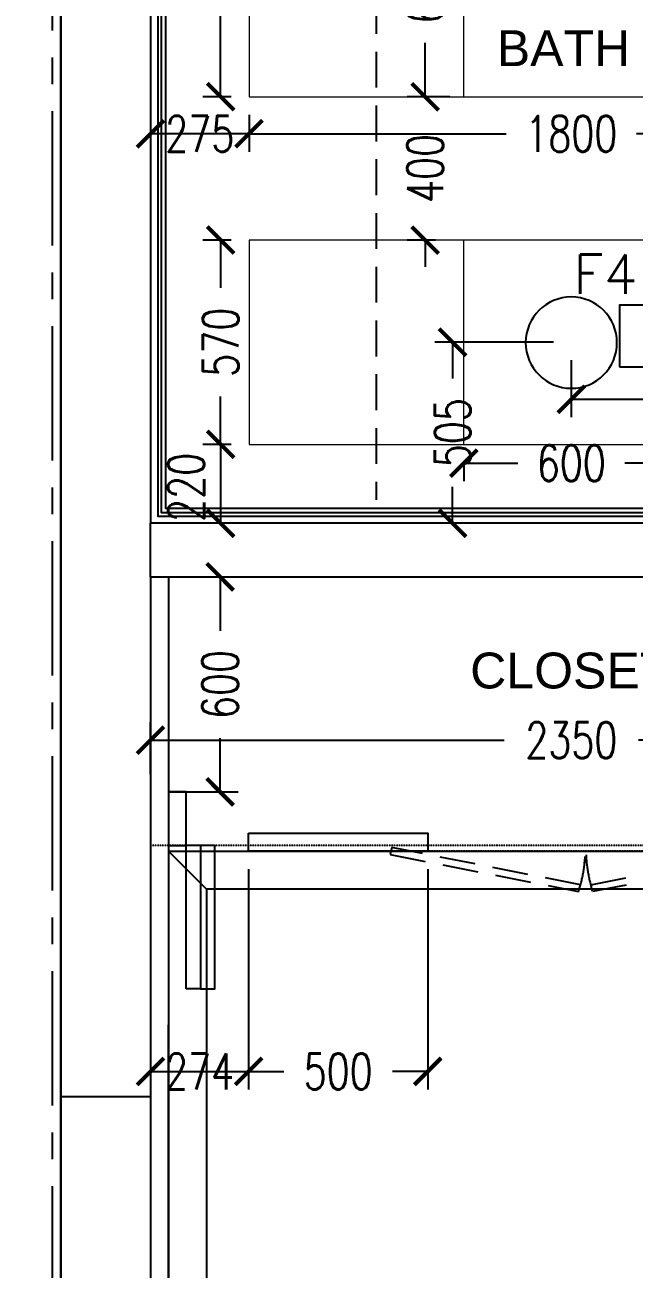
# Model space of a CAD drawing. Header units: millimetres. Extents: x 186805 to 449048, y 2167 to 51540.
# Drawn here: x 420427 to 422128, y 9301 to 12773 of the extents above; entities that cross this region are included whole.
import ezdxf
from ezdxf.enums import TextEntityAlignment as Align

# ---------------------------------------------------------------- set-up
doc = ezdxf.new("R2010")
doc.units = ezdxf.units.MM
for name, pattern in [('BC$0$HIDDEN', [0.375, 0.25, -0.125]), ('BC$0$XR-BAS2-BLOCK-B$1$CENTER', [2, 1.25, -0.25, 0.25, -0.25]), ('CENTER', [2, 1.25, -0.25, 0.25, -0.25]), ('HIDDEN2', [0.1875, 0.125, -0.0625])]:
    doc.linetypes.add(name, pattern=pattern)
doc.layers.get('0').update_dxf_attribs({"linetype": 'CONTINUOUS'})
doc.layers.get('Defpoints').update_dxf_attribs({"linetype": 'CONTINUOUS'})
doc.layers.add('0-60x60-C', color=3, linetype='CONTINUOUS', lineweight=13)
doc.layers.add('wall', color=4, linetype='CONTINUOUS', lineweight=25)
for name, color, linetype in [('0-cornice-C', 3, 'CONTINUOUS'), ('0TG-grid', 9, 'CENTER'), ('0TG-text', 4, 'CONTINUOUS'), ('5 cm Ins.plasticboard', 211, 'CONTINUOUS'), ('A-ABOVE DOOR', 1, 'HIDDEN2'), ('A-CONC-BLDG', 6, 'CONTINUOUS'), ('a-door', 4, 'CONTINUOUS'), ('A-JOINT', 4, 'CONTINUOUS'), ('a-wall', 140, 'CONTINUOUS'), ('ALAN', 6, 'CONTINUOUS'), ('BC-TILES', 2, 'CONTINUOUS'), ('dimension', 7, 'CONTINUOUS'), ('E-ARMATUR', 2, 'CONTINUOUS'), ('MEP', 16, 'CONTINUOUS'), ('SHADOW LINE', 151, 'CONTINUOUS'), ('TEXT', 3, 'CONTINUOUS')]:
    doc.layers.add(name, color=color, linetype=linetype)
doc.layers.add('D-ACC-150MM THICK', color=7, linetype='CONTINUOUS', true_color=0x309d2a)
doc.styles.add('BW.B$0$SAS', font='sanss___.ttf')
doc.styles.add('ROMANS_075', font='romans.shx', dxfattribs={"width": 0.75})
doc.dimstyles.new('ARCH_1-50B$0', dxfattribs={"dimscale": 1000, "dimtxt": 0.11, "dimasz": 0.075, "dimexe": 0.05, "dimexo": 0.05, "dimgap": 0.055, "dimtad": 0, "dimdec": 0, "dimrnd": 1, "dimzin": 12, "dimdsep": 46, "dimtxsty": 'ROMANS_075', "dimblk1": 'ARCHTICK', "dimblk2": 'ARCHTICK', "dimsah": 1, "dimcen": 0.07, "dimclrd": 9, "dimclre": 9, "dimadec": 0, "dimazin": 0, "dimtfac": 1, "dimtdec": 0, "dimtofl": 0, "dimtmove": 0, "dimatfit": 3, "dimldrblk": 'ARCHTICK', "dimfxl": 0.05, "dimtolj": 1, "dimtzin": 12, "dimarcsym": 0})

# ---------------------------------------------------------------- blocks, each defined once
blk = doc.blocks.new('A$C7C4A1575')
at = {"layer": 'A-ABOVE DOOR', "color": 8}
blk.add_line((25895.1, 41050), (28245.1, 41050), dxfattribs=at)
at = {"layer": 'A-CONC-BLDG', "color": 8}
blk.add_lwpolyline([(28495.1, 41750), (28245.1, 41750), (28245.1, 45150), (28495.1, 45150)], close=True, dxfattribs=at)
at = {"layer": 'a-door', "color": 8, "lineweight": -3}
for points in [[(28105.1, 41450), (28065.1, 41450), (28065.1, 41050), (28145.1, 41050)], [(28105.1, 41050), (28105.1, 41450), (28145.1, 41450)], [(28145.1, 41450), (28145.1, 40900), (28195.1, 40900), (28195.1, 41050), (28145.1, 41050)]]:
    blk.add_lwpolyline(points, dxfattribs=at)
at = {"layer": 'A-JOINT', "color": 8}
blk.add_line((28195.1, 44900), (28195.1, 41550), dxfattribs=at)
blk.add_lwpolyline([(28245.1, 40300), (28195.1, 40300), (28195.1, 44900)], dxfattribs=at)
at = {"layer": 'a-wall', "color": 8}
for p, q in [((28245.1, 40300), (28245.1, 41750)), ((28495.1, 41750), (28495.1, 38610)), ((28245.1, 40300), (25895.1, 40300)), ((25895.1, 40150), (28245.1, 40150)), ((28245.1, 38610), (28245.1, 40150))]:
    blk.add_line(p, q, dxfattribs=at)
at = {"layer": 'ALAN', "color": 8}
blk.add_lwpolyline([(29807.5, 32774), (28495.1, 34086.4), (28495.1, 45150), (27320.1, 45150), (27320.1, 45100), (25320.1, 45100), (25320.1, 45150), (23620.1, 45150), (23620.1, 45100), (21620.1, 45100), (21620.1, 45150), (19920.1, 45150), (19920.1, 45100), (17920.1, 45100), (17920.1, 45150), (17646.9, 45150), (17503.8, 45007), (17114.9, 45395.9, 2.414214), (14710.8, 45395.9), (9407.5, 40092.6)], format="xyb", dxfattribs=at)
blk = doc.blocks.new('A$C32DD6ECA')
at = {"layer": '0-60x60-C', "color": 16, "xscale": 0.04183124983683228, "yscale": 0.04183124983683228, "zscale": 0.04183124983683228, "rotation": 180}
blk.add_blockref('A$C7C4A1575', (4397.08, 2202.64), dxfattribs=at)
blk = doc.blocks.new('_ArchTick')
at = {"color": 0, "linetype": 'ByBlock', "const_width": 0.15}
blk.add_lwpolyline([(-0.5, -0.5), (0.5, 0.5)], dxfattribs=at)
blk = doc.blocks.new('*D37')
at = {"layer": 'Defpoints', "color": 0, "transparency": 16777216}
for p in [(-580576.9, -210324.1), (-580851.9, -210397.9), (-580851.9, -210427.3)]:
    blk.add_point(p, dxfattribs=at)
at = {"layer": 'dimension', "color": 9, "lineweight": -2, "transparency": 16777216}
for p, q in [((-580576.9, -210374.1), (-580576.9, -210477.3)), ((-580576.9, -210427.3), (-580851.9, -210427.3)), ((-580851.9, -210447.9), (-580851.9, -210477.3))]:
    blk.add_line(p, q, dxfattribs=at)
at = {"layer": 'dimension', "color": 9, "lineweight": -2, "transparency": 16777216, "xscale": 75, "yscale": 75, "zscale": 75, "rotation": 180}
blk.add_blockref('_ArchTick', (-580851.9, -210427.3), dxfattribs=at)
at = {"layer": 'dimension', "color": 9, "lineweight": -2, "transparency": 16777216, "xscale": 75, "yscale": 75, "zscale": 75}
blk.add_blockref('_ArchTick', (-580576.9, -210427.3), dxfattribs=at)
at = {"layer": 'dimension', "color": 0, "transparency": 16777216, "insert": (-580714.4, -210427.3), "char_height": 100, "attachment_point": 5, "style": 'ROMANS_075'}
blk.add_mtext('\\A1;275', dxfattribs=at)
blk = doc.blocks.new('*D38')
at = {"layer": 'Defpoints', "color": 0, "transparency": 16777216}
for p in [(-580576.9, -210324.1), (-578776.9, -210324.1), (-578776.9, -210427.3)]:
    blk.add_point(p, dxfattribs=at)
at = {"layer": 'dimension', "color": 9, "lineweight": -2, "transparency": 16777216}
for p, q in [((-580576.9, -210374.1), (-580576.9, -210477.3)), ((-578776.9, -210374.1), (-578776.9, -210477.3)), ((-580576.9, -210427.3), (-579858.7, -210427.3)), ((-578776.9, -210427.3), (-579495.1, -210427.3))]:
    blk.add_line(p, q, dxfattribs=at)
at = {"layer": 'dimension', "color": 9, "lineweight": -2, "transparency": 16777216, "xscale": 75, "yscale": 75, "zscale": 75, "rotation": 180}
blk.add_blockref('_ArchTick', (-580576.9, -210427.3), dxfattribs=at)
at = {"layer": 'dimension', "color": 9, "lineweight": -2, "transparency": 16777216, "xscale": 75, "yscale": 75, "zscale": 75}
blk.add_blockref('_ArchTick', (-578776.9, -210427.3), dxfattribs=at)
at = {"layer": 'dimension', "color": 0, "transparency": 16777216, "insert": (-579676.9, -210427.3), "char_height": 100, "attachment_point": 5, "style": 'ROMANS_075'}
blk.add_mtext('\\A1;1800', dxfattribs=at)
blk = doc.blocks.new('*D40')
at = {"layer": 'Defpoints', "color": 0, "transparency": 16777216}
for p in [(-580576.9, -209124.1), (-580656.1, -210324.1), (-580576.9, -210324.1)]:
    blk.add_point(p, dxfattribs=at)
at = {"layer": 'dimension', "color": 9, "lineweight": -2, "transparency": 16777216}
for p, q in [((-580626.9, -209124.1), (-580706.1, -209124.1)), ((-580656.1, -209124.1), (-580656.1, -209542.3)), ((-580656.1, -210324.1), (-580656.1, -209905.9)), ((-580626.9, -210324.1), (-580706.1, -210324.1))]:
    blk.add_line(p, q, dxfattribs=at)
at = {"layer": 'dimension', "color": 9, "lineweight": -2, "transparency": 16777216, "xscale": 75, "yscale": 75, "zscale": 75}
for p, rotation in [((-580656.1, -209124.1), 90), ((-580656.1, -210324.1), 270)]:
    blk.add_blockref('_ArchTick', p, dxfattribs=dict(at, rotation=rotation))
at = {"layer": 'dimension', "color": 0, "transparency": 16777216, "insert": (-580656.1, -209724.1), "char_height": 100, "attachment_point": 5, "rotation": 90, "style": 'ROMANS_075'}
blk.add_mtext('\\A1;1200', dxfattribs=at)
blk = doc.blocks.new('*D41')
at = {"layer": 'Defpoints', "color": 0, "transparency": 16777216}
for p in [(-580085, -209724.1), (-579976.9, -209724.1), (-579966.2, -210324.1)]:
    blk.add_point(p, dxfattribs=at)
at = {"layer": 'dimension', "color": 9, "lineweight": -2, "transparency": 16777216}
for p, q in [((-580026.9, -209724.1), (-580135, -209724.1)), ((-580085, -209724.1), (-580085, -209874.4)), ((-580085, -210324.1), (-580085, -210173.7)), ((-580016.2, -210324.1), (-580135, -210324.1))]:
    blk.add_line(p, q, dxfattribs=at)
at = {"layer": 'dimension', "color": 9, "lineweight": -2, "transparency": 16777216, "xscale": 75, "yscale": 75, "zscale": 75}
for p, rotation in [((-580085, -209724.1), 90), ((-580085, -210324.1), 270)]:
    blk.add_blockref('_ArchTick', p, dxfattribs=dict(at, rotation=rotation))
at = {"layer": 'dimension', "color": 0, "transparency": 16777216, "insert": (-580085, -210024.1), "char_height": 100, "attachment_point": 5, "rotation": 90, "style": 'ROMANS_075'}
blk.add_mtext('\\A1;600', dxfattribs=at)
blk = doc.blocks.new('*D43')
at = {"layer": 'Defpoints', "color": 0, "transparency": 16777216}
for p in [(-580085, -210324.1), (-580005.8, -210324.1), (-580005.8, -210724.1)]:
    blk.add_point(p, dxfattribs=at)
at = {"layer": 'dimension', "color": 9, "lineweight": -2, "transparency": 16777216}
for p, q in [((-580085, -210324.1), (-580085, -210249.1)), ((-580055.8, -210324.1), (-580135, -210324.1)), ((-580055.8, -210724.1), (-580135, -210724.1)), ((-580085, -210724.1), (-580085, -210799.1))]:
    blk.add_line(p, q, dxfattribs=at)
at = {"layer": 'dimension', "color": 9, "lineweight": -2, "transparency": 16777216, "xscale": 75, "yscale": 75, "zscale": 75}
for p, rotation in [((-580085, -210324.1), 270), ((-580085, -210724.1), 90)]:
    blk.add_blockref('_ArchTick', p, dxfattribs=dict(at, rotation=rotation))
at = {"layer": 'dimension', "color": 0, "transparency": 16777216, "insert": (-580085, -210524.1), "char_height": 100, "attachment_point": 5, "rotation": 90, "style": 'ROMANS_075'}
blk.add_mtext('\\A1;400', dxfattribs=at)
blk = doc.blocks.new('*D44')
at = {"layer": 'Defpoints', "color": 0, "transparency": 16777216}
for p in [(-580656.1, -210724.1), (-580576.9, -210724.1), (-580576.9, -211294.1)]:
    blk.add_point(p, dxfattribs=at)
at = {"layer": 'dimension', "color": 9, "lineweight": -2, "transparency": 16777216}
for p, q in [((-580626.9, -210724.1), (-580706.1, -210724.1)), ((-580656.1, -210724.1), (-580656.1, -210857.7)), ((-580656.1, -211294.1), (-580656.1, -211160.5)), ((-580626.9, -211294.1), (-580706.1, -211294.1))]:
    blk.add_line(p, q, dxfattribs=at)
at = {"layer": 'dimension', "color": 9, "lineweight": -2, "transparency": 16777216, "xscale": 75, "yscale": 75, "zscale": 75}
for p, rotation in [((-580656.1, -210724.1), 90), ((-580656.1, -211294.1), 270)]:
    blk.add_blockref('_ArchTick', p, dxfattribs=dict(at, rotation=rotation))
at = {"layer": 'dimension', "color": 0, "transparency": 16777216, "insert": (-580656.1, -211009.1), "char_height": 100, "attachment_point": 5, "rotation": 90, "style": 'ROMANS_075'}
blk.add_mtext('\\A1;570', dxfattribs=at)
blk = doc.blocks.new('*D45')
at = {"layer": 'Defpoints', "color": 0, "transparency": 16777216}
for p in [(-580576.9, -211294.1), (-580656.1, -211514.1), (-580576.9, -211514.1)]:
    blk.add_point(p, dxfattribs=at)
at = {"layer": 'dimension', "color": 9, "lineweight": -2, "transparency": 16777216}
for p, q in [((-580626.9, -211294.1), (-580706.1, -211294.1)), ((-580656.1, -211294.1), (-580656.1, -211514.1)), ((-580626.9, -211514.1), (-580706.1, -211514.1))]:
    blk.add_line(p, q, dxfattribs=at)
at = {"layer": 'dimension', "color": 9, "lineweight": -2, "transparency": 16777216, "xscale": 75, "yscale": 75, "zscale": 75}
for p, rotation in [((-580656.1, -211294.1), 90), ((-580656.1, -211514.1), 270)]:
    blk.add_blockref('_ArchTick', p, dxfattribs=dict(at, rotation=rotation))
at = {"layer": 'dimension', "color": 0, "transparency": 16777216, "insert": (-580752.3, -211414.1), "char_height": 100, "attachment_point": 5, "rotation": 90, "style": 'ROMANS_075'}
blk.add_mtext('\\A1;220', dxfattribs=at)
blk = doc.blocks.new('*D60')
at = {"layer": 'Defpoints', "color": 0, "transparency": 16777216}
for p in [(-579976.9, -211294.1), (-579376.9, -211294.1), (-579376.9, -211346.7)]:
    blk.add_point(p, dxfattribs=at)
at = {"layer": 'dimension', "color": 9, "lineweight": -2, "transparency": 16777216}
for p, q in [((-579976.9, -211344.1), (-579976.9, -211396.7)), ((-579976.9, -211346.7), (-579826.5, -211346.7)), ((-579376.9, -211346.7), (-579527.2, -211346.7)), ((-579376.9, -211344.1), (-579376.9, -211396.7))]:
    blk.add_line(p, q, dxfattribs=at)
at = {"layer": 'dimension', "color": 9, "lineweight": -2, "transparency": 16777216, "xscale": 75, "yscale": 75, "zscale": 75, "rotation": 180}
blk.add_blockref('_ArchTick', (-579976.9, -211346.7), dxfattribs=at)
at = {"layer": 'dimension', "color": 9, "lineweight": -2, "transparency": 16777216, "xscale": 75, "yscale": 75, "zscale": 75}
blk.add_blockref('_ArchTick', (-579376.9, -211346.7), dxfattribs=at)
at = {"layer": 'dimension', "color": 0, "transparency": 16777216, "insert": (-579676.9, -211346.7), "char_height": 100, "attachment_point": 5, "style": 'ROMANS_075'}
blk.add_mtext('\\A1;600', dxfattribs=at)
blk = doc.blocks.new('*D150')
at = {"layer": 'Defpoints', "color": 0, "transparency": 16777216}
for p in [(-579676.9, -211009.1), (-578501.9, -211168.4), (-578501.9, -211438.1)]:
    blk.add_point(p, dxfattribs=at)
at = {"layer": 'dimension', "color": 9, "lineweight": -2, "transparency": 16777216}
for p, q in [((-579676.9, -211059.1), (-579676.9, -211218.4)), ((-578501.9, -211388.1), (-578501.9, -211118.4)), ((-579676.9, -211168.4), (-579271.2, -211168.4)), ((-578501.9, -211168.4), (-578907.6, -211168.4))]:
    blk.add_line(p, q, dxfattribs=at)
at = {"layer": 'dimension', "color": 9, "lineweight": -2, "transparency": 16777216, "xscale": 75, "yscale": 75, "zscale": 75, "rotation": 180}
blk.add_blockref('_ArchTick', (-579676.9, -211168.4), dxfattribs=at)
at = {"layer": 'dimension', "color": 9, "lineweight": -2, "transparency": 16777216, "xscale": 75, "yscale": 75, "zscale": 75}
blk.add_blockref('_ArchTick', (-578501.9, -211168.4), dxfattribs=at)
at = {"layer": 'dimension', "color": 0, "transparency": 16777216, "insert": (-579089.4, -211168.4), "char_height": 100, "attachment_point": 5, "style": 'ROMANS_075'}
blk.add_mtext('\\A1;1175', dxfattribs=at)
blk = doc.blocks.new('*D151')
at = {"layer": 'Defpoints', "color": 0, "transparency": 16777216}
for p in [(-579676.9, -211009.1), (-580008.4, -211514.1), (-579857.8, -211514.1)]:
    blk.add_point(p, dxfattribs=at)
at = {"layer": 'dimension', "color": 9, "lineweight": -2, "transparency": 16777216}
for p, q in [((-579726.9, -211009.1), (-580058.4, -211009.1)), ((-580008.4, -211009.1), (-580008.4, -211110.2)), ((-580008.4, -211514.1), (-580008.4, -211413)), ((-579907.8, -211514.1), (-580058.4, -211514.1))]:
    blk.add_line(p, q, dxfattribs=at)
at = {"layer": 'dimension', "color": 9, "lineweight": -2, "transparency": 16777216, "xscale": 75, "yscale": 75, "zscale": 75}
for p, rotation in [((-580008.4, -211009.1), 90), ((-580008.4, -211514.1), 270)]:
    blk.add_blockref('_ArchTick', p, dxfattribs=dict(at, rotation=rotation))
at = {"layer": 'dimension', "color": 0, "transparency": 16777216, "insert": (-580008.4, -211261.6), "char_height": 100, "attachment_point": 5, "rotation": 90, "style": 'ROMANS_075'}
blk.add_mtext('\\A1;505', dxfattribs=at)
blk = doc.blocks.new('f44')
at = {"layer": 'E-ARMATUR', "color": 16}
blk.add_circle((0, 0), 127.5, dxfattribs=at)
blk = doc.blocks.new('*D97')
at = {"layer": 'Defpoints', "color": 0, "transparency": 16777216}
for p in [(-578501.9, -212119.6), (-580851.9, -212264.1), (-578501.9, -212264.1)]:
    blk.add_point(p, dxfattribs=at)
at = {"layer": 'dimension', "color": 9, "lineweight": -2, "transparency": 16777216}
for p, q in [((-580851.9, -212214.1), (-580851.9, -212069.6)), ((-578501.9, -212214.1), (-578501.9, -212069.6)), ((-580851.9, -212119.6), (-579864, -212119.6)), ((-578501.9, -212119.6), (-579489.7, -212119.6))]:
    blk.add_line(p, q, dxfattribs=at)
at = {"layer": 'dimension', "color": 9, "lineweight": -2, "transparency": 16777216, "xscale": 75, "yscale": 75, "zscale": 75, "rotation": 180}
blk.add_blockref('_ArchTick', (-580851.9, -212119.6), dxfattribs=at)
at = {"layer": 'dimension', "color": 9, "lineweight": -2, "transparency": 16777216, "xscale": 75, "yscale": 75, "zscale": 75}
blk.add_blockref('_ArchTick', (-578501.9, -212119.6), dxfattribs=at)
at = {"layer": 'dimension', "color": 0, "transparency": 16777216, "insert": (-579676.9, -212119.6), "char_height": 100, "attachment_point": 5, "style": 'ROMANS_075'}
blk.add_mtext('\\A1;2350', dxfattribs=at)
blk = doc.blocks.new('*D98')
at = {"layer": 'Defpoints', "color": 0, "transparency": 16777216}
for p in [(-580851.9, -211664.1), (-580657.5, -211664.1), (-580851.9, -212264.1)]:
    blk.add_point(p, dxfattribs=at)
at = {"layer": 'dimension', "color": 9, "lineweight": -2, "transparency": 16777216}
for p, q in [((-580801.9, -211664.1), (-580607.5, -211664.1)), ((-580657.5, -211664.1), (-580657.5, -211814.4)), ((-580657.5, -212264.1), (-580657.5, -212113.7)), ((-580801.9, -212264.1), (-580607.5, -212264.1))]:
    blk.add_line(p, q, dxfattribs=at)
at = {"layer": 'dimension', "color": 9, "lineweight": -2, "transparency": 16777216, "xscale": 75, "yscale": 75, "zscale": 75}
for p, rotation in [((-580657.5, -211664.1), 90), ((-580657.5, -212264.1), 270)]:
    blk.add_blockref('_ArchTick', p, dxfattribs=dict(at, rotation=rotation))
at = {"layer": 'dimension', "color": 0, "transparency": 16777216, "insert": (-580657.5, -211964.1), "char_height": 100, "attachment_point": 5, "rotation": 90, "style": 'ROMANS_075'}
blk.add_mtext('\\A1;600', dxfattribs=at)
blk = doc.blocks.new('*D112')
at = {"layer": 'Defpoints', "color": 0, "transparency": 16777216}
for p in [(-580577.9, -212429.1), (-580077.9, -212429.1), (-580077.9, -213044)]:
    blk.add_point(p, dxfattribs=at)
at = {"layer": 'dimension', "color": 9, "lineweight": -2, "transparency": 16777216}
for p, q in [((-580577.9, -212479.1), (-580577.9, -213094)), ((-580077.9, -212479.1), (-580077.9, -213094)), ((-580577.9, -213044), (-580479.4, -213044)), ((-580077.9, -213044), (-580176.5, -213044))]:
    blk.add_line(p, q, dxfattribs=at)
at = {"layer": 'dimension', "color": 9, "lineweight": -2, "transparency": 16777216, "xscale": 75, "yscale": 75, "zscale": 75, "rotation": 180}
blk.add_blockref('_ArchTick', (-580577.9, -213044), dxfattribs=at)
at = {"layer": 'dimension', "color": 9, "lineweight": -2, "transparency": 16777216, "xscale": 75, "yscale": 75, "zscale": 75}
blk.add_blockref('_ArchTick', (-580077.9, -213044), dxfattribs=at)
at = {"layer": 'dimension', "color": 0, "transparency": 16777216, "insert": (-580327.9, -213044), "char_height": 100, "attachment_point": 5, "style": 'ROMANS_075'}
blk.add_mtext('\\A1;500', dxfattribs=at)
blk = doc.blocks.new('*D113')
at = {"layer": 'Defpoints', "color": 0, "transparency": 16777216}
for p in [(-580577.9, -212429.1), (-580851.9, -212751.6), (-580577.9, -213044)]:
    blk.add_point(p, dxfattribs=at)
at = {"layer": 'dimension', "color": 9, "lineweight": -2, "transparency": 16777216}
for p, q in [((-580577.9, -212479.1), (-580577.9, -213094)), ((-580851.9, -212801.6), (-580851.9, -213094)), ((-580851.9, -213044), (-580577.9, -213044))]:
    blk.add_line(p, q, dxfattribs=at)
at = {"layer": 'dimension', "color": 9, "lineweight": -2, "transparency": 16777216, "xscale": 75, "yscale": 75, "zscale": 75, "rotation": 180}
blk.add_blockref('_ArchTick', (-580851.9, -213044), dxfattribs=at)
at = {"layer": 'dimension', "color": 9, "lineweight": -2, "transparency": 16777216, "xscale": 75, "yscale": 75, "zscale": 75}
blk.add_blockref('_ArchTick', (-580577.9, -213044), dxfattribs=at)
at = {"layer": 'dimension', "color": 0, "transparency": 16777216, "insert": (-580714.9, -213044), "char_height": 100, "attachment_point": 5, "style": 'ROMANS_075'}
blk.add_mtext('\\A1;274', dxfattribs=at)
blk = doc.blocks.new('A$C35C014DB')
at = {"color": 8, "linetype": 'BC$0$HIDDEN', "ltscale": 400}
blk.add_lwpolyline([(1298.6, 11113.4), (1298.6, 10313.4), (1498.6, 10113.4), (1498.6, 8563.3)], dxfattribs=at)
for points in [[(1537.6, 7573.6), (2064, 7469.8), (2069.6, 7489), (1542.7, 7592.9)], [(2638.6, 7573.6), (2103.1, 7469.8), (2097.6, 7489), (2633.4, 7592.9)]]:
    blk.add_lwpolyline(points, close=True, dxfattribs=at)
for centre, start, end in [((1675.6, 7592.9), 342.3753, 357.1867), ((2491.6, 7592.9), 182.8133, 197.6247)]:
    blk.add_arc(centre, 407.5, start, end, dxfattribs=at)
at = {"layer": '0-60x60-C', "color": 1}
for p, q in [((1743.6, 9687.9), (1743.6, 10887.9)), ((1743.6, 8717.9), (1743.6, 9287.9))]:
    blk.add_line(p, q, dxfattribs=at)
blk.add_lwpolyline([(1143.6, 10887.9), (1143.6, 9687.9), (2943.6, 9687.9), (2943.6, 9687.9), (2943.6, 10887.9), (2943.6, 10887.9)], close=True, dxfattribs=at)
blk.add_lwpolyline([(1143.6, 9287.9), (1143.6, 8717.9), (2943.6, 8717.9), (2943.6, 9287.9), (1143.6, 9287.9)], dxfattribs=at)
at = {"layer": '0-cornice-C', "color": 1}
for p, q in [((1024.6, 7476.9), (918.6, 7582.9)), ((918.6, 7582.9), (3218.6, 7582.9))]:
    blk.add_line(p, q, dxfattribs=at)
blk.add_lwpolyline([(1024.6, 3868.9), (4597.6, 3868.9), (4597.6, 7476.9), (1024.6, 7476.9)], close=True, dxfattribs=at)
at = {"layer": '0TG-grid', "linetype": 'BC$0$XR-BAS2-BLOCK-B$1$CENTER', "ltscale": 300}
blk.add_line((593.6, 15047.9), (593.6, 1497.9), dxfattribs=at)
at = {"layer": '5 cm Ins.plasticboard'}
blk.add_lwpolyline([(868.6, 8347.9), (918.6, 8347.9), (918.6, 3747.9)], dxfattribs=at)
at = {"layer": 'A-ABOVE DOOR'}
blk.add_line((2973.6, 7582.9), (1498.6, 7582.9), dxfattribs=at)
at = {"layer": 'A-CONC-BLDG'}
blk.add_lwpolyline([(618.6, 6897.9), (868.6, 6897.9), (868.6, 3497.9), (618.6, 3497.9)], close=True, dxfattribs=at)
at = {"layer": 'BC-TILES', "color": 71}
blk.add_lwpolyline([(3198.6, 8517.9), (3198.6, 11127.9), (2548.6, 11127.9), (2548.6, 12027.9), (888.6, 12027.9), (888.6, 11267.9), (1288.6, 11267.9), (1288.6, 11127.9), (888.6, 11127.9), (888.6, 8517.9)], close=True, dxfattribs=at)
at = {"layer": 'BC-TILES'}
blk.add_lwpolyline([(3188.6, 8527.9), (3188.6, 11117.9), (2538.6, 11117.9), (2538.6, 12017.9), (898.6, 12017.9), (898.6, 11277.9), (1298.6, 11277.9), (1298.6, 11117.9), (898.6, 11117.9), (898.6, 8527.9)], close=True, dxfattribs=at)
at = {"layer": 'D-ACC-150MM THICK'}
blk.add_line((868.6, 8347.9), (868.6, 8497.9), dxfattribs=at)
at = {"layer": 'MEP'}
for p, q in [((1093.9, 7582.9), (1691.2, 7582.9)), ((1093.9, 7582.9), (1691.2, 7582.9)), ((1142.5, 7582.9), (1642.5, 7582.9)), ((1142.5, 7582.9), (1642.5, 7582.9))]:
    blk.add_line(p, q, dxfattribs=at)
blk.add_lwpolyline([(1142.5, 7632.9), (1642.5, 7632.9), (1642.5, 7582.9), (1142.5, 7582.9)], close=True, dxfattribs=at)
blk.add_lwpolyline([(1142.5, 7632.9), (1642.5, 7632.9), (1642.5, 7582.9), (1142.5, 7582.9)], close=True, dxfattribs=at)
for points in [[(1232.4, 7484.4, 0, 0, 0), (1232.4, 7237.7, 75, 0, 0), (1232.4, 7087.7, 0, 0, 0)], [(1523.8, 7484.4, 0, 0, 0), (1523.8, 7237.7, 75, 0, 0), (1523.8, 7087.7, 0, 0, 0)]]:
    blk.add_lwpolyline(points, format="xyseb", dxfattribs=at)
at = {"layer": 'SHADOW LINE'}
blk.add_lwpolyline([(3176.6, 8539.9), (3176.6, 11105.9), (2526.6, 11105.9), (2526.6, 12005.9), (910.6, 12005.9), (910.6, 11289.9), (1310.6, 11289.9), (1310.6, 11105.9), (910.6, 11105.9), (910.6, 8539.9)], close=True, dxfattribs=at)
at = {"layer": 'TEXT', "color": 4}
blk.add_lwpolyline([(2178.4, 8934.7), (2930.8, 8934.7), (2930.8, 9106.5), (2178.4, 9106.5)], close=True, dxfattribs=at)
at = {"layer": 'wall'}
for p, q in [((618.6, 6897.9), (618.6, 10038)), ((868.6, 10038), (868.6, 8497.9)), ((3218.6, 8497.9), (868.6, 8497.9)), ((868.6, 8347.9), (868.6, 6897.9)), ((868.6, 8347.9), (3218.6, 8347.9))]:
    blk.add_line(p, q, dxfattribs=at)
at = {"layer": 'MEP', "xscale": -1, "rotation": 180}
blk.add_blockref('f44', (2043.6, 9001.8), dxfattribs=at)
at = {"layer": '0TG-text', "style": 'BW.B$0$SAS'}
for s, p in [('BATH', (2021.8, 9773.5)), ('CLOSET', (2040.6, 8036.8))]:
    blk.add_text(s, height=100, dxfattribs=at).set_placement(p, align=Align.CENTER)
at = {"layer": 'TEXT', "color": 2, "linetype": 'Continuous', "style": 'ROMANS_075'}
blk.add_text('F4', height=110, dxfattribs=at).set_placement((2049.1, 9137.9))
at = {"layer": 'dimension'}
for base, p1, p2, angle, picture, middle in [((1064.4, 9687.9), (1143.6, 10887.9), (1143.6, 9687.9), 270, '*D40', (1064.4, 10287.9)), ((1635.5, 10287.9), (1754.2, 9687.9), (1743.6, 10287.9), 270, '*D41', (1635.5, 9987.9)), ((1635.5, 9687.9), (1714.7, 9287.9), (1714.7, 9687.9), 90, '*D43', (1635.5, 9487.9)), ((2943.6, 9584.7), (1143.6, 9687.9), (2943.6, 9687.9), 180, '*D38', (2043.6, 9584.7)), ((1064.4, 9287.9), (1143.6, 8717.9), (1143.6, 9287.9), 90, '*D44', (1064.4, 9002.9)), ((1712.1, 8497.9), (2043.6, 9002.9), (1862.6, 8497.9), 270, '*D151', (1712.1, 8750.4)), ((1063, 8347.9), (868.6, 7747.9), (868.6, 8347.9), 270, '*D98', (1063, 8047.9)), ((1642.5, 6968), (1142.5, 7582.9), (1642.5, 7582.9), 180, '*D112', (1392.5, 6968))]:
    dim = blk.add_linear_dim(base=base, p1=p1, p2=p2, angle=angle, dimstyle='ARCH_1-50B$0', override={"dimtxt": 0.1, "dimtmove": 2}, dxfattribs=at)
    dim.commit()
    dim.dimension.update_dxf_attribs({"geometry": picture, "text_midpoint": middle, "insert": (581720.5, 220012)})
dim = blk.add_linear_dim(base=(868.6, 9584.7), p1=(1143.6, 9687.9), p2=(868.6, 9614.1), dimstyle='ARCH_1-50B$0', override={"dimtxt": 0.1, "dimtmove": 2}, dxfattribs=at)
dim.commit()
dim.dimension.update_dxf_attribs({"geometry": '*D37', "text_midpoint": (1006.1, 9584.7), "dimtype": 128, "insert": (581720.5, 220012)})
for base, p1, p2, picture, middle in [((3218.6, 8843.6), (2043.6, 9002.9), (3218.6, 8573.9), '*D150', (2631.1, 8843.6)), ((2343.6, 8665.3), (1743.6, 8717.9), (2343.6, 8717.9), '*D60', (2043.6, 8665.3)), ((3218.6, 7892.4), (868.6, 7747.9), (3218.6, 7747.9), '*D97', (2043.6, 7892.4))]:
    dim = blk.add_linear_dim(base=base, p1=p1, p2=p2, dimstyle='ARCH_1-50B$0', override={"dimtxt": 0.1, "dimtmove": 2}, dxfattribs=at)
    dim.commit()
    dim.dimension.update_dxf_attribs({"geometry": picture, "text_midpoint": middle, "insert": (581720.5, 220012)})
for base, p1, p2, angle, override, picture, middle in [((1064.4, 8497.9), (1143.6, 8717.9), (1143.6, 8497.9), 270, {"dimtxt": 0.1, "dimtmove": 1}, '*D45', (968.2, 8597.9)), ((1142.5, 6968), (868.6, 7260.4), (1142.5, 7582.9), 180, {"dimtxt": 0.1, "dimtmove": 2}, '*D113', (1005.5, 6968))]:
    dim = blk.add_linear_dim(base=base, p1=p1, p2=p2, angle=angle, dimstyle='ARCH_1-50B$0', override=override, dxfattribs=at)
    dim.commit()
    dim.dimension.update_dxf_attribs({"geometry": picture, "text_midpoint": middle, "dimtype": 128, "insert": (581720.5, 220012)})

msp = doc.modelspace()

# ---------------------------------------------------------------- block references
at = {"linetype": 'ByBlock'}
msp.add_blockref('A$C35C014DB', (419909.3, 2884.3), dxfattribs=at)
at = {"layer": '0-60x60-C', "color": 16, "xscale": 23.90557308239969, "yscale": 23.90557308239969, "zscale": 23.90557308239969}
msp.add_blockref('A$C32DD6ECA', (343908.2, -1123), dxfattribs=at)

doc.saveas('drawing.dxf')
